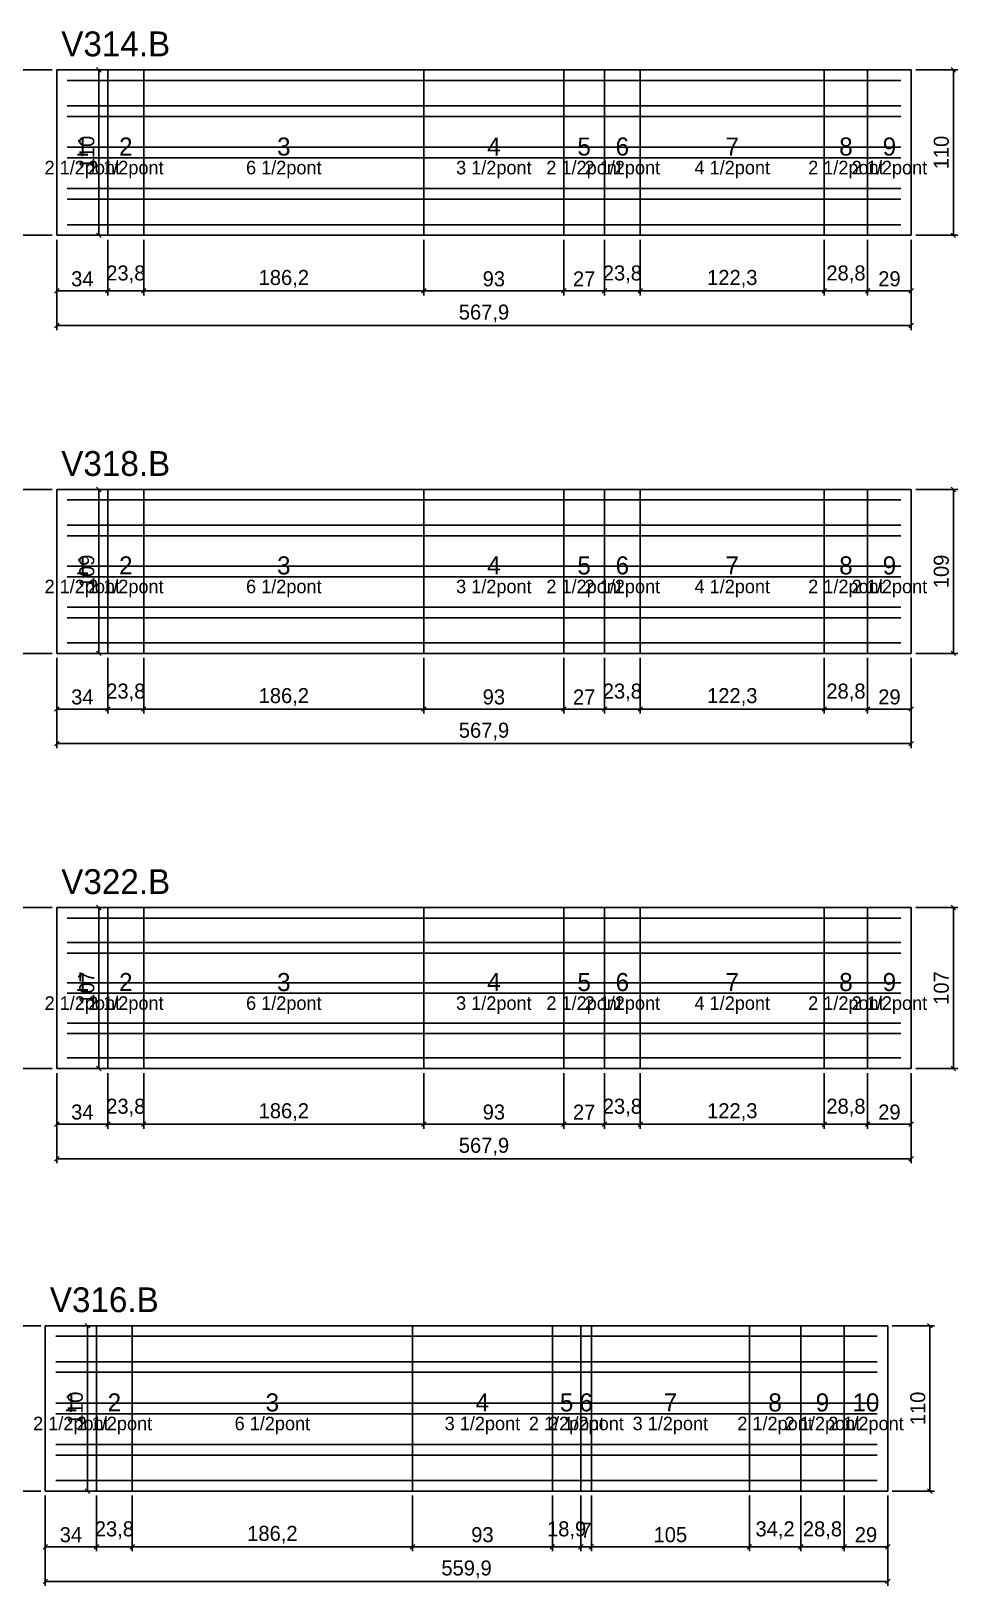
# Model space of a CAD drawing. Extents: x -13000 to 3070, y -38587 to 694.
# Drawn here: x 798 to 1414, y -12890 to -11856 of the extents above; entities that cross this region are included whole.
import ezdxf
from ezdxf.enums import TextEntityAlignment as Align

# ---------------------------------------------------------------- set-up
doc = ezdxf.new("R2010")
doc.units = 0
for name, color, linetype in [('5', 5, 'Continuous'), ('COTA', 241, 'Continuous'), ('NOMENCLATURA', 7, 'Continuous'), ('Painéis', 200, 'Continuous'), ('SARR_2.2x7', 40, 'Continuous')]:
    doc.layers.add(name, color=color, linetype=linetype)
doc.dimstyles.new('PAINEL', dxfattribs={"dimtxt": 10, "dimasz": 3, "dimexe": 3, "dimexo": 3, "dimgap": 3, "dimtad": 1, "dimblk": 'OBLIQUE', "dimblk1": 'OBLIQUE', "dimcen": 2.5, "dimclrd": 4, "dimclre": 4, "dimclrt": 240, "dimazin": 3, "dimtfac": 1, "dimtmove": 0, "dimatfit": 3})

# ---------------------------------------------------------------- blocks, each defined once
blk = doc.blocks.new('_OBLIQUE')
at = {"color": 0, "linetype": 'BYBLOCK'}
blk.add_line((-0.5, -0.5), (0.5, 0.5), dxfattribs=at)

msp = doc.modelspace()

# ---------------------------------------------------------------- linework, layer by layer
at = {"layer": 'Painéis'}
for p, q in [((814.9, -11881.5), (848.9, -11881.5)), ((814.9, -11991.5), (814.9, -11881.5)), ((848.9, -11991.5), (848.9, -11881.5)), ((848.9, -11991.5), (848.9, -11881.5)), ((848.9, -11881.5), (872.7, -11881.5)), ((848.9, -11991.5), (848.9, -11881.5)), ((872.7, -11991.5), (872.7, -11881.5)), ((872.7, -11991.5), (872.7, -11881.5)), ((872.7, -11881.5), (1058.9, -11881.5)), ((872.7, -11991.5), (872.7, -11881.5)), ((1058.9, -11991.5), (1058.9, -11881.5)), ((1058.9, -11991.5), (1058.9, -11881.5)), ((1058.9, -11881.5), (1151.9, -11881.5)), ((1058.9, -11991.5), (1058.9, -11881.5)), ((1151.9, -11991.5), (1151.9, -11881.5)), ((1151.9, -11991.5), (1151.9, -11881.5)), ((1151.9, -11881.5), (1178.9, -11881.5)), ((1151.9, -11991.5), (1151.9, -11881.5)), ((1178.9, -11991.5), (1178.9, -11881.5)), ((1178.9, -11991.5), (1178.9, -11881.5)), ((1178.9, -11881.5), (1202.7, -11881.5)), ((1178.9, -11991.5), (1178.9, -11881.5)), ((1202.7, -11991.5), (1202.7, -11881.5)), ((1202.7, -11991.5), (1202.7, -11881.5)), ((1202.7, -11881.5), (1325, -11881.5)), ((1202.7, -11991.5), (1202.7, -11881.5)), ((1325, -11991.5), (1325, -11881.5)), ((1325, -11991.5), (1325, -11881.5)), ((1325, -11881.5), (1353.8, -11881.5)), ((1325, -11991.5), (1325, -11881.5)), ((1353.8, -11991.5), (1353.8, -11881.5)), ((1353.8, -11991.5), (1353.8, -11881.5)), ((1353.8, -11881.5), (1382.8, -11881.5)), ((1353.8, -11991.5), (1353.8, -11881.5)), ((1382.8, -11991.5), (1382.8, -11881.5)), ((814.9, -11991.5), (848.9, -11991.5)), ((848.9, -11991.5), (872.7, -11991.5)), ((872.7, -11991.5), (1058.9, -11991.5)), ((1058.9, -11991.5), (1151.9, -11991.5)), ((1151.9, -11991.5), (1178.9, -11991.5)), ((1178.9, -11991.5), (1202.7, -11991.5)), ((1202.7, -11991.5), (1325, -11991.5)), ((1325, -11991.5), (1353.8, -11991.5)), ((1353.8, -11991.5), (1382.8, -11991.5)), ((814.9, -12160.5), (848.9, -12160.5)), ((814.9, -12269.5), (814.9, -12160.5)), ((848.9, -12269.5), (848.9, -12160.5)), ((848.9, -12269.5), (848.9, -12160.5)), ((848.9, -12160.5), (872.7, -12160.5)), ((848.9, -12269.5), (848.9, -12160.5)), ((872.7, -12269.5), (872.7, -12160.5)), ((872.7, -12269.5), (872.7, -12160.5)), ((872.7, -12160.5), (1058.9, -12160.5)), ((872.7, -12269.5), (872.7, -12160.5)), ((1058.9, -12269.5), (1058.9, -12160.5)), ((1058.9, -12269.5), (1058.9, -12160.5)), ((1058.9, -12160.5), (1151.9, -12160.5)), ((1058.9, -12269.5), (1058.9, -12160.5)), ((1151.9, -12269.5), (1151.9, -12160.5)), ((1151.9, -12269.5), (1151.9, -12160.5)), ((1151.9, -12160.5), (1178.9, -12160.5)), ((1151.9, -12269.5), (1151.9, -12160.5)), ((1178.9, -12269.5), (1178.9, -12160.5)), ((1178.9, -12269.5), (1178.9, -12160.5)), ((1178.9, -12160.5), (1202.7, -12160.5)), ((1178.9, -12269.5), (1178.9, -12160.5)), ((1202.7, -12269.5), (1202.7, -12160.5)), ((1202.7, -12269.5), (1202.7, -12160.5)), ((1202.7, -12160.5), (1325, -12160.5)), ((1202.7, -12269.5), (1202.7, -12160.5)), ((1325, -12269.5), (1325, -12160.5)), ((1325, -12269.5), (1325, -12160.5)), ((1325, -12160.5), (1353.8, -12160.5)), ((1325, -12269.5), (1325, -12160.5)), ((1353.8, -12269.5), (1353.8, -12160.5)), ((1353.8, -12269.5), (1353.8, -12160.5)), ((1353.8, -12160.5), (1382.8, -12160.5)), ((1353.8, -12269.5), (1353.8, -12160.5)), ((1382.8, -12269.5), (1382.8, -12160.5)), ((814.9, -12269.5), (848.9, -12269.5)), ((848.9, -12269.5), (872.7, -12269.5)), ((872.7, -12269.5), (1058.9, -12269.5)), ((1058.9, -12269.5), (1151.9, -12269.5)), ((1151.9, -12269.5), (1178.9, -12269.5)), ((1178.9, -12269.5), (1202.7, -12269.5)), ((1202.7, -12269.5), (1325, -12269.5)), ((1325, -12269.5), (1353.8, -12269.5)), ((1353.8, -12269.5), (1382.8, -12269.5)), ((814.9, -12438.5), (848.9, -12438.5)), ((814.9, -12545.5), (814.9, -12438.5)), ((848.9, -12545.5), (848.9, -12438.5)), ((848.9, -12545.5), (848.9, -12438.5)), ((848.9, -12438.5), (872.7, -12438.5)), ((848.9, -12545.5), (848.9, -12438.5)), ((872.7, -12545.5), (872.7, -12438.5)), ((872.7, -12545.5), (872.7, -12438.5)), ((872.7, -12438.5), (1058.9, -12438.5)), ((872.7, -12545.5), (872.7, -12438.5)), ((1058.9, -12545.5), (1058.9, -12438.5)), ((1058.9, -12545.5), (1058.9, -12438.5)), ((1058.9, -12438.5), (1151.9, -12438.5)), ((1058.9, -12545.5), (1058.9, -12438.5)), ((1151.9, -12545.5), (1151.9, -12438.5)), ((1151.9, -12545.5), (1151.9, -12438.5)), ((1151.9, -12438.5), (1178.9, -12438.5)), ((1151.9, -12545.5), (1151.9, -12438.5)), ((1178.9, -12545.5), (1178.9, -12438.5)), ((1178.9, -12545.5), (1178.9, -12438.5)), ((1178.9, -12438.5), (1202.7, -12438.5)), ((1178.9, -12545.5), (1178.9, -12438.5)), ((1202.7, -12545.5), (1202.7, -12438.5)), ((1202.7, -12545.5), (1202.7, -12438.5)), ((1202.7, -12438.5), (1325, -12438.5)), ((1202.7, -12545.5), (1202.7, -12438.5)), ((1325, -12545.5), (1325, -12438.5)), ((1325, -12545.5), (1325, -12438.5)), ((1325, -12438.5), (1353.8, -12438.5)), ((1325, -12545.5), (1325, -12438.5)), ((1353.8, -12545.5), (1353.8, -12438.5)), ((1353.8, -12545.5), (1353.8, -12438.5)), ((1353.8, -12438.5), (1382.8, -12438.5)), ((1353.8, -12545.5), (1353.8, -12438.5)), ((1382.8, -12545.5), (1382.8, -12438.5)), ((814.9, -12545.5), (848.9, -12545.5)), ((848.9, -12545.5), (872.7, -12545.5)), ((872.7, -12545.5), (1058.9, -12545.5)), ((1058.9, -12545.5), (1151.9, -12545.5)), ((1151.9, -12545.5), (1178.9, -12545.5)), ((1178.9, -12545.5), (1202.7, -12545.5)), ((1202.7, -12545.5), (1325, -12545.5)), ((1325, -12545.5), (1353.8, -12545.5)), ((1353.8, -12545.5), (1382.8, -12545.5)), ((807.3, -12716.5), (841.3, -12716.5)), ((807.3, -12826.5), (807.3, -12716.5)), ((841.3, -12826.5), (841.3, -12716.5)), ((841.3, -12826.5), (841.3, -12716.5)), ((841.3, -12716.5), (865.1, -12716.5)), ((841.3, -12826.5), (841.3, -12716.5)), ((865.1, -12826.5), (865.1, -12716.5)), ((865.1, -12826.5), (865.1, -12716.5)), ((865.1, -12716.5), (1051.3, -12716.5)), ((865.1, -12826.5), (865.1, -12716.5)), ((1051.3, -12826.5), (1051.3, -12716.5)), ((1051.3, -12826.5), (1051.3, -12716.5)), ((1051.3, -12716.5), (1144.3, -12716.5)), ((1051.3, -12826.5), (1051.3, -12716.5)), ((1144.3, -12826.5), (1144.3, -12716.5)), ((1144.3, -12826.5), (1144.3, -12716.5)), ((1144.3, -12716.5), (1163.2, -12716.5)), ((1144.3, -12826.5), (1144.3, -12716.5)), ((1163.2, -12826.5), (1163.2, -12716.5)), ((1163.2, -12826.5), (1163.2, -12716.5)), ((1163.2, -12716.5), (1170.2, -12716.5)), ((1163.2, -12826.5), (1163.2, -12716.5)), ((1170.2, -12826.5), (1170.2, -12716.5)), ((1170.2, -12826.5), (1170.2, -12716.5)), ((1170.2, -12716.5), (1275.2, -12716.5)), ((1170.2, -12826.5), (1170.2, -12716.5)), ((1275.2, -12826.5), (1275.2, -12716.5)), ((1275.2, -12826.5), (1275.2, -12716.5)), ((1275.2, -12716.5), (1309.4, -12716.5)), ((1275.2, -12826.5), (1275.2, -12716.5)), ((1309.4, -12826.5), (1309.4, -12716.5)), ((1309.4, -12826.5), (1309.4, -12716.5)), ((1309.4, -12716.5), (1338.2, -12716.5)), ((1309.4, -12826.5), (1309.4, -12716.5)), ((1338.2, -12826.5), (1338.2, -12716.5)), ((1338.2, -12826.5), (1338.2, -12716.5)), ((1338.2, -12716.5), (1367.2, -12716.5)), ((1338.2, -12826.5), (1338.2, -12716.5)), ((1367.2, -12826.5), (1367.2, -12716.5)), ((807.3, -12826.5), (841.3, -12826.5)), ((841.3, -12826.5), (865.1, -12826.5)), ((865.1, -12826.5), (1051.3, -12826.5)), ((1051.3, -12826.5), (1144.3, -12826.5)), ((1144.3, -12826.5), (1163.2, -12826.5)), ((1163.2, -12826.5), (1170.2, -12826.5)), ((1170.2, -12826.5), (1275.2, -12826.5)), ((1275.2, -12826.5), (1309.4, -12826.5)), ((1309.4, -12826.5), (1338.2, -12826.5)), ((1338.2, -12826.5), (1367.2, -12826.5))]:
    msp.add_line(p, q, dxfattribs=at)
at = {"layer": 'SARR_2.2x7'}
for points in [[(821.9, -11888.5), (848.9, -11888.5)], [(821.9, -11888.5), (848.9, -11888.5)], [(848.9, -11888.5), (872.7, -11888.5)], [(848.9, -11888.5), (872.7, -11888.5)], [(872.7, -11888.5), (1058.9, -11888.5)], [(872.7, -11888.5), (1058.9, -11888.5)], [(1058.9, -11888.5), (1151.9, -11888.5)], [(1058.9, -11888.5), (1151.9, -11888.5)], [(1151.9, -11888.5), (1178.9, -11888.5)], [(1151.9, -11888.5), (1178.9, -11888.5)], [(1178.9, -11888.5), (1202.7, -11888.5)], [(1178.9, -11888.5), (1202.7, -11888.5)], [(1202.7, -11888.5), (1325, -11888.5)], [(1202.7, -11888.5), (1325, -11888.5)], [(1325, -11888.5), (1353.8, -11888.5)], [(1325, -11888.5), (1353.8, -11888.5)], [(1353.8, -11888.5), (1375.8, -11888.5)], [(1353.8, -11888.5), (1375.8, -11888.5)], [(821.9, -11905.5), (848.9, -11905.5)], [(821.9, -11905.5), (848.9, -11905.5)], [(848.9, -11905.5), (872.7, -11905.5)], [(848.9, -11905.5), (872.7, -11905.5)], [(872.7, -11905.5), (1058.9, -11905.5)], [(872.7, -11905.5), (1058.9, -11905.5)], [(1058.9, -11905.5), (1151.9, -11905.5)], [(1058.9, -11905.5), (1151.9, -11905.5)], [(1151.9, -11905.5), (1178.9, -11905.5)], [(1151.9, -11905.5), (1178.9, -11905.5)], [(1178.9, -11905.5), (1202.7, -11905.5)], [(1178.9, -11905.5), (1202.7, -11905.5)], [(1202.7, -11905.5), (1325, -11905.5)], [(1202.7, -11905.5), (1325, -11905.5)], [(1325, -11905.5), (1353.8, -11905.5)], [(1325, -11905.5), (1353.8, -11905.5)], [(1353.8, -11905.5), (1375.8, -11905.5)], [(1353.8, -11905.5), (1375.8, -11905.5)], [(821.9, -11912.5), (848.9, -11912.5)], [(821.9, -11912.5), (848.9, -11912.5)], [(848.9, -11912.5), (872.7, -11912.5)], [(848.9, -11912.5), (872.7, -11912.5)], [(872.7, -11912.5), (1058.9, -11912.5)], [(872.7, -11912.5), (1058.9, -11912.5)], [(1058.9, -11912.5), (1151.9, -11912.5)], [(1058.9, -11912.5), (1151.9, -11912.5)], [(1151.9, -11912.5), (1178.9, -11912.5)], [(1151.9, -11912.5), (1178.9, -11912.5)], [(1178.9, -11912.5), (1202.7, -11912.5)], [(1178.9, -11912.5), (1202.7, -11912.5)], [(1202.7, -11912.5), (1325, -11912.5)], [(1202.7, -11912.5), (1325, -11912.5)], [(1325, -11912.5), (1353.8, -11912.5)], [(1325, -11912.5), (1353.8, -11912.5)], [(1353.8, -11912.5), (1375.8, -11912.5)], [(1353.8, -11912.5), (1375.8, -11912.5)], [(821.9, -11933), (848.9, -11933)], [(821.9, -11933), (848.9, -11933)], [(848.9, -11933), (872.7, -11933)], [(848.9, -11933), (872.7, -11933)], [(872.7, -11933), (1058.9, -11933)], [(872.7, -11933), (1058.9, -11933)], [(1058.9, -11933), (1151.9, -11933)], [(1058.9, -11933), (1151.9, -11933)], [(1151.9, -11933), (1178.9, -11933)], [(1151.9, -11933), (1178.9, -11933)], [(1178.9, -11933), (1202.7, -11933)], [(1178.9, -11933), (1202.7, -11933)], [(1202.7, -11933), (1325, -11933)], [(1202.7, -11933), (1325, -11933)], [(1325, -11933), (1353.8, -11933)], [(1325, -11933), (1353.8, -11933)], [(1353.8, -11933), (1375.8, -11933)], [(1353.8, -11933), (1375.8, -11933)], [(821.9, -11940), (848.9, -11940)], [(821.9, -11940), (848.9, -11940)], [(848.9, -11940), (872.7, -11940)], [(848.9, -11940), (872.7, -11940)], [(872.7, -11940), (1058.9, -11940)], [(872.7, -11940), (1058.9, -11940)], [(1058.9, -11940), (1151.9, -11940)], [(1058.9, -11940), (1151.9, -11940)], [(1151.9, -11940), (1178.9, -11940)], [(1151.9, -11940), (1178.9, -11940)], [(1178.9, -11940), (1202.7, -11940)], [(1178.9, -11940), (1202.7, -11940)], [(1202.7, -11940), (1325, -11940)], [(1202.7, -11940), (1325, -11940)], [(1325, -11940), (1353.8, -11940)], [(1325, -11940), (1353.8, -11940)], [(1353.8, -11940), (1375.8, -11940)], [(1353.8, -11940), (1375.8, -11940)], [(821.9, -11960.5), (848.9, -11960.5)], [(821.9, -11960.5), (848.9, -11960.5)], [(821.9, -11967.5), (848.9, -11967.5)], [(821.9, -11967.5), (848.9, -11967.5)], [(848.9, -11960.5), (872.7, -11960.5)], [(848.9, -11960.5), (872.7, -11960.5)], [(848.9, -11967.5), (872.7, -11967.5)], [(848.9, -11967.5), (872.7, -11967.5)], [(872.7, -11960.5), (1058.9, -11960.5)], [(872.7, -11960.5), (1058.9, -11960.5)], [(872.7, -11967.5), (1058.9, -11967.5)], [(872.7, -11967.5), (1058.9, -11967.5)], [(1058.9, -11960.5), (1151.9, -11960.5)], [(1058.9, -11960.5), (1151.9, -11960.5)], [(1058.9, -11967.5), (1151.9, -11967.5)], [(1058.9, -11967.5), (1151.9, -11967.5)], [(1151.9, -11960.5), (1178.9, -11960.5)], [(1151.9, -11960.5), (1178.9, -11960.5)], [(1151.9, -11967.5), (1178.9, -11967.5)], [(1151.9, -11967.5), (1178.9, -11967.5)], [(1178.9, -11960.5), (1202.7, -11960.5)], [(1178.9, -11960.5), (1202.7, -11960.5)], [(1178.9, -11967.5), (1202.7, -11967.5)], [(1178.9, -11967.5), (1202.7, -11967.5)], [(1202.7, -11960.5), (1325, -11960.5)], [(1202.7, -11960.5), (1325, -11960.5)], [(1202.7, -11967.5), (1325, -11967.5)], [(1202.7, -11967.5), (1325, -11967.5)], [(1325, -11960.5), (1353.8, -11960.5)], [(1325, -11960.5), (1353.8, -11960.5)], [(1325, -11967.5), (1353.8, -11967.5)], [(1325, -11967.5), (1353.8, -11967.5)], [(1353.8, -11960.5), (1375.8, -11960.5)], [(1353.8, -11960.5), (1375.8, -11960.5)], [(1353.8, -11967.5), (1375.8, -11967.5)], [(1353.8, -11967.5), (1375.8, -11967.5)], [(821.9, -11984.5), (848.9, -11984.5)], [(821.9, -11984.5), (848.9, -11984.5)], [(848.9, -11984.5), (872.7, -11984.5)], [(848.9, -11984.5), (872.7, -11984.5)], [(872.7, -11984.5), (1058.9, -11984.5)], [(872.7, -11984.5), (1058.9, -11984.5)], [(1058.9, -11984.5), (1151.9, -11984.5)], [(1058.9, -11984.5), (1151.9, -11984.5)], [(1151.9, -11984.5), (1178.9, -11984.5)], [(1151.9, -11984.5), (1178.9, -11984.5)], [(1178.9, -11984.5), (1202.7, -11984.5)], [(1178.9, -11984.5), (1202.7, -11984.5)], [(1202.7, -11984.5), (1325, -11984.5)], [(1202.7, -11984.5), (1325, -11984.5)], [(1325, -11984.5), (1353.8, -11984.5)], [(1325, -11984.5), (1353.8, -11984.5)], [(1353.8, -11984.5), (1375.8, -11984.5)], [(1353.8, -11984.5), (1375.8, -11984.5)], [(821.9, -12167.5), (848.9, -12167.5)], [(821.9, -12167.5), (848.9, -12167.5)], [(848.9, -12167.5), (872.7, -12167.5)], [(848.9, -12167.5), (872.7, -12167.5)], [(872.7, -12167.5), (1058.9, -12167.5)], [(872.7, -12167.5), (1058.9, -12167.5)], [(1058.9, -12167.5), (1151.9, -12167.5)], [(1058.9, -12167.5), (1151.9, -12167.5)], [(1151.9, -12167.5), (1178.9, -12167.5)], [(1151.9, -12167.5), (1178.9, -12167.5)], [(1178.9, -12167.5), (1202.7, -12167.5)], [(1178.9, -12167.5), (1202.7, -12167.5)], [(1202.7, -12167.5), (1325, -12167.5)], [(1202.7, -12167.5), (1325, -12167.5)], [(1325, -12167.5), (1353.8, -12167.5)], [(1325, -12167.5), (1353.8, -12167.5)], [(1353.8, -12167.5), (1375.8, -12167.5)], [(1353.8, -12167.5), (1375.8, -12167.5)], [(821.9, -12184.25), (848.9, -12184.25)], [(821.9, -12184.25), (848.9, -12184.25)], [(848.9, -12184.25), (872.7, -12184.25)], [(848.9, -12184.25), (872.7, -12184.25)], [(872.7, -12184.25), (1058.9, -12184.25)], [(872.7, -12184.25), (1058.9, -12184.25)], [(1058.9, -12184.25), (1151.9, -12184.25)], [(1058.9, -12184.25), (1151.9, -12184.25)], [(1151.9, -12184.25), (1178.9, -12184.25)], [(1151.9, -12184.25), (1178.9, -12184.25)], [(1178.9, -12184.25), (1202.7, -12184.25)], [(1178.9, -12184.25), (1202.7, -12184.25)], [(1202.7, -12184.25), (1325, -12184.25)], [(1202.7, -12184.25), (1325, -12184.25)], [(1325, -12184.25), (1353.8, -12184.25)], [(1325, -12184.25), (1353.8, -12184.25)], [(1353.8, -12184.25), (1375.8, -12184.25)], [(1353.8, -12184.25), (1375.8, -12184.25)], [(821.9, -12191.25), (848.9, -12191.25)], [(821.9, -12191.25), (848.9, -12191.25)], [(848.9, -12191.25), (872.7, -12191.25)], [(848.9, -12191.25), (872.7, -12191.25)], [(872.7, -12191.25), (1058.9, -12191.25)], [(872.7, -12191.25), (1058.9, -12191.25)], [(1058.9, -12191.25), (1151.9, -12191.25)], [(1058.9, -12191.25), (1151.9, -12191.25)], [(1151.9, -12191.25), (1178.9, -12191.25)], [(1151.9, -12191.25), (1178.9, -12191.25)], [(1178.9, -12191.25), (1202.7, -12191.25)], [(1178.9, -12191.25), (1202.7, -12191.25)], [(1202.7, -12191.25), (1325, -12191.25)], [(1202.7, -12191.25), (1325, -12191.25)], [(1325, -12191.25), (1353.8, -12191.25)], [(1325, -12191.25), (1353.8, -12191.25)], [(1353.8, -12191.25), (1375.8, -12191.25)], [(1353.8, -12191.25), (1375.8, -12191.25)], [(821.9, -12211.5), (848.9, -12211.5)], [(821.9, -12211.5), (848.9, -12211.5)], [(821.9, -12218.5), (848.9, -12218.5)], [(821.9, -12218.5), (848.9, -12218.5)], [(848.9, -12211.5), (872.7, -12211.5)], [(848.9, -12211.5), (872.7, -12211.5)], [(848.9, -12218.5), (872.7, -12218.5)], [(848.9, -12218.5), (872.7, -12218.5)], [(872.7, -12211.5), (1058.9, -12211.5)], [(872.7, -12211.5), (1058.9, -12211.5)], [(872.7, -12218.5), (1058.9, -12218.5)], [(872.7, -12218.5), (1058.9, -12218.5)], [(1058.9, -12211.5), (1151.9, -12211.5)], [(1058.9, -12211.5), (1151.9, -12211.5)], [(1058.9, -12218.5), (1151.9, -12218.5)], [(1058.9, -12218.5), (1151.9, -12218.5)], [(1151.9, -12211.5), (1178.9, -12211.5)], [(1151.9, -12211.5), (1178.9, -12211.5)], [(1151.9, -12218.5), (1178.9, -12218.5)], [(1151.9, -12218.5), (1178.9, -12218.5)], [(1178.9, -12211.5), (1202.7, -12211.5)], [(1178.9, -12211.5), (1202.7, -12211.5)], [(1178.9, -12218.5), (1202.7, -12218.5)], [(1178.9, -12218.5), (1202.7, -12218.5)], [(1202.7, -12211.5), (1325, -12211.5)], [(1202.7, -12211.5), (1325, -12211.5)], [(1202.7, -12218.5), (1325, -12218.5)], [(1202.7, -12218.5), (1325, -12218.5)], [(1325, -12211.5), (1353.8, -12211.5)], [(1325, -12211.5), (1353.8, -12211.5)], [(1325, -12218.5), (1353.8, -12218.5)], [(1325, -12218.5), (1353.8, -12218.5)], [(1353.8, -12211.5), (1375.8, -12211.5)], [(1353.8, -12211.5), (1375.8, -12211.5)], [(1353.8, -12218.5), (1375.8, -12218.5)], [(1353.8, -12218.5), (1375.8, -12218.5)], [(821.9, -12238.75), (848.9, -12238.75)], [(821.9, -12238.75), (848.9, -12238.75)], [(848.9, -12238.75), (872.7, -12238.75)], [(848.9, -12238.75), (872.7, -12238.75)], [(872.7, -12238.75), (1058.9, -12238.75)], [(872.7, -12238.75), (1058.9, -12238.75)], [(1058.9, -12238.75), (1151.9, -12238.75)], [(1058.9, -12238.75), (1151.9, -12238.75)], [(1151.9, -12238.75), (1178.9, -12238.75)], [(1151.9, -12238.75), (1178.9, -12238.75)], [(1178.9, -12238.75), (1202.7, -12238.75)], [(1178.9, -12238.75), (1202.7, -12238.75)], [(1202.7, -12238.75), (1325, -12238.75)], [(1202.7, -12238.75), (1325, -12238.75)], [(1325, -12238.75), (1353.8, -12238.75)], [(1325, -12238.75), (1353.8, -12238.75)], [(1353.8, -12238.75), (1375.8, -12238.75)], [(1353.8, -12238.75), (1375.8, -12238.75)], [(821.9, -12245.75), (848.9, -12245.75)], [(821.9, -12245.75), (848.9, -12245.75)], [(848.9, -12245.75), (872.7, -12245.75)], [(848.9, -12245.75), (872.7, -12245.75)], [(872.7, -12245.75), (1058.9, -12245.75)], [(872.7, -12245.75), (1058.9, -12245.75)], [(1058.9, -12245.75), (1151.9, -12245.75)], [(1058.9, -12245.75), (1151.9, -12245.75)], [(1151.9, -12245.75), (1178.9, -12245.75)], [(1151.9, -12245.75), (1178.9, -12245.75)], [(1178.9, -12245.75), (1202.7, -12245.75)], [(1178.9, -12245.75), (1202.7, -12245.75)], [(1202.7, -12245.75), (1325, -12245.75)], [(1202.7, -12245.75), (1325, -12245.75)], [(1325, -12245.75), (1353.8, -12245.75)], [(1325, -12245.75), (1353.8, -12245.75)], [(1353.8, -12245.75), (1375.8, -12245.75)], [(1353.8, -12245.75), (1375.8, -12245.75)], [(821.9, -12262.5), (848.9, -12262.5)], [(821.9, -12262.5), (848.9, -12262.5)], [(848.9, -12262.5), (872.7, -12262.5)], [(848.9, -12262.5), (872.7, -12262.5)], [(872.7, -12262.5), (1058.9, -12262.5)], [(872.7, -12262.5), (1058.9, -12262.5)], [(1058.9, -12262.5), (1151.9, -12262.5)], [(1058.9, -12262.5), (1151.9, -12262.5)], [(1151.9, -12262.5), (1178.9, -12262.5)], [(1151.9, -12262.5), (1178.9, -12262.5)], [(1178.9, -12262.5), (1202.7, -12262.5)], [(1178.9, -12262.5), (1202.7, -12262.5)], [(1202.7, -12262.5), (1325, -12262.5)], [(1202.7, -12262.5), (1325, -12262.5)], [(1325, -12262.5), (1353.8, -12262.5)], [(1325, -12262.5), (1353.8, -12262.5)], [(1353.8, -12262.5), (1375.8, -12262.5)], [(1353.8, -12262.5), (1375.8, -12262.5)], [(821.9, -12445.5), (848.9, -12445.5)], [(821.9, -12445.5), (848.9, -12445.5)], [(848.9, -12445.5), (872.7, -12445.5)], [(848.9, -12445.5), (872.7, -12445.5)], [(872.7, -12445.5), (1058.9, -12445.5)], [(872.7, -12445.5), (1058.9, -12445.5)], [(1058.9, -12445.5), (1151.9, -12445.5)], [(1058.9, -12445.5), (1151.9, -12445.5)], [(1151.9, -12445.5), (1178.9, -12445.5)], [(1151.9, -12445.5), (1178.9, -12445.5)], [(1178.9, -12445.5), (1202.7, -12445.5)], [(1178.9, -12445.5), (1202.7, -12445.5)], [(1202.7, -12445.5), (1325, -12445.5)], [(1202.7, -12445.5), (1325, -12445.5)], [(1325, -12445.5), (1353.8, -12445.5)], [(1325, -12445.5), (1353.8, -12445.5)], [(1353.8, -12445.5), (1375.8, -12445.5)], [(1353.8, -12445.5), (1375.8, -12445.5)], [(821.9, -12461.75), (848.9, -12461.75)], [(821.9, -12461.75), (848.9, -12461.75)], [(848.9, -12461.75), (872.7, -12461.75)], [(848.9, -12461.75), (872.7, -12461.75)], [(872.7, -12461.75), (1058.9, -12461.75)], [(872.7, -12461.75), (1058.9, -12461.75)], [(1058.9, -12461.75), (1151.9, -12461.75)], [(1058.9, -12461.75), (1151.9, -12461.75)], [(1151.9, -12461.75), (1178.9, -12461.75)], [(1151.9, -12461.75), (1178.9, -12461.75)], [(1178.9, -12461.75), (1202.7, -12461.75)], [(1178.9, -12461.75), (1202.7, -12461.75)], [(1202.7, -12461.75), (1325, -12461.75)], [(1202.7, -12461.75), (1325, -12461.75)], [(1325, -12461.75), (1353.8, -12461.75)], [(1325, -12461.75), (1353.8, -12461.75)], [(1353.8, -12461.75), (1375.8, -12461.75)], [(1353.8, -12461.75), (1375.8, -12461.75)], [(821.9, -12468.75), (848.9, -12468.75)], [(821.9, -12468.75), (848.9, -12468.75)], [(848.9, -12468.75), (872.7, -12468.75)], [(848.9, -12468.75), (872.7, -12468.75)], [(872.7, -12468.75), (1058.9, -12468.75)], [(872.7, -12468.75), (1058.9, -12468.75)], [(1058.9, -12468.75), (1151.9, -12468.75)], [(1058.9, -12468.75), (1151.9, -12468.75)], [(1151.9, -12468.75), (1178.9, -12468.75)], [(1151.9, -12468.75), (1178.9, -12468.75)], [(1178.9, -12468.75), (1202.7, -12468.75)], [(1178.9, -12468.75), (1202.7, -12468.75)], [(1202.7, -12468.75), (1325, -12468.75)], [(1202.7, -12468.75), (1325, -12468.75)], [(1325, -12468.75), (1353.8, -12468.75)], [(1325, -12468.75), (1353.8, -12468.75)], [(1353.8, -12468.75), (1375.8, -12468.75)], [(1353.8, -12468.75), (1375.8, -12468.75)], [(821.9, -12488.5), (848.9, -12488.5)], [(821.9, -12488.5), (848.9, -12488.5)], [(821.9, -12495.5), (848.9, -12495.5)], [(821.9, -12495.5), (848.9, -12495.5)], [(848.9, -12488.5), (872.7, -12488.5)], [(848.9, -12488.5), (872.7, -12488.5)], [(848.9, -12495.5), (872.7, -12495.5)], [(848.9, -12495.5), (872.7, -12495.5)], [(872.7, -12488.5), (1058.9, -12488.5)], [(872.7, -12488.5), (1058.9, -12488.5)], [(872.7, -12495.5), (1058.9, -12495.5)], [(872.7, -12495.5), (1058.9, -12495.5)], [(1058.9, -12488.5), (1151.9, -12488.5)], [(1058.9, -12488.5), (1151.9, -12488.5)], [(1058.9, -12495.5), (1151.9, -12495.5)], [(1058.9, -12495.5), (1151.9, -12495.5)], [(1151.9, -12488.5), (1178.9, -12488.5)], [(1151.9, -12488.5), (1178.9, -12488.5)], [(1151.9, -12495.5), (1178.9, -12495.5)], [(1151.9, -12495.5), (1178.9, -12495.5)], [(1178.9, -12488.5), (1202.7, -12488.5)], [(1178.9, -12488.5), (1202.7, -12488.5)], [(1178.9, -12495.5), (1202.7, -12495.5)], [(1178.9, -12495.5), (1202.7, -12495.5)], [(1202.7, -12488.5), (1325, -12488.5)], [(1202.7, -12488.5), (1325, -12488.5)], [(1202.7, -12495.5), (1325, -12495.5)], [(1202.7, -12495.5), (1325, -12495.5)], [(1325, -12488.5), (1353.8, -12488.5)], [(1325, -12488.5), (1353.8, -12488.5)], [(1325, -12495.5), (1353.8, -12495.5)], [(1325, -12495.5), (1353.8, -12495.5)], [(1353.8, -12488.5), (1375.8, -12488.5)], [(1353.8, -12488.5), (1375.8, -12488.5)], [(1353.8, -12495.5), (1375.8, -12495.5)], [(1353.8, -12495.5), (1375.8, -12495.5)], [(821.9, -12515.25), (848.9, -12515.25)], [(821.9, -12515.25), (848.9, -12515.25)], [(848.9, -12515.25), (872.7, -12515.25)], [(848.9, -12515.25), (872.7, -12515.25)], [(872.7, -12515.25), (1058.9, -12515.25)], [(872.7, -12515.25), (1058.9, -12515.25)], [(1058.9, -12515.25), (1151.9, -12515.25)], [(1058.9, -12515.25), (1151.9, -12515.25)], [(1151.9, -12515.25), (1178.9, -12515.25)], [(1151.9, -12515.25), (1178.9, -12515.25)], [(1178.9, -12515.25), (1202.7, -12515.25)], [(1178.9, -12515.25), (1202.7, -12515.25)], [(1202.7, -12515.25), (1325, -12515.25)], [(1202.7, -12515.25), (1325, -12515.25)], [(1325, -12515.25), (1353.8, -12515.25)], [(1325, -12515.25), (1353.8, -12515.25)], [(1353.8, -12515.25), (1375.8, -12515.25)], [(1353.8, -12515.25), (1375.8, -12515.25)], [(821.9, -12522.25), (848.9, -12522.25)], [(821.9, -12522.25), (848.9, -12522.25)], [(848.9, -12522.25), (872.7, -12522.25)], [(848.9, -12522.25), (872.7, -12522.25)], [(872.7, -12522.25), (1058.9, -12522.25)], [(872.7, -12522.25), (1058.9, -12522.25)], [(1058.9, -12522.25), (1151.9, -12522.25)], [(1058.9, -12522.25), (1151.9, -12522.25)], [(1151.9, -12522.25), (1178.9, -12522.25)], [(1151.9, -12522.25), (1178.9, -12522.25)], [(1178.9, -12522.25), (1202.7, -12522.25)], [(1178.9, -12522.25), (1202.7, -12522.25)], [(1202.7, -12522.25), (1325, -12522.25)], [(1202.7, -12522.25), (1325, -12522.25)], [(1325, -12522.25), (1353.8, -12522.25)], [(1325, -12522.25), (1353.8, -12522.25)], [(1353.8, -12522.25), (1375.8, -12522.25)], [(1353.8, -12522.25), (1375.8, -12522.25)], [(821.9, -12538.5), (848.9, -12538.5)], [(821.9, -12538.5), (848.9, -12538.5)], [(848.9, -12538.5), (872.7, -12538.5)], [(848.9, -12538.5), (872.7, -12538.5)], [(872.7, -12538.5), (1058.9, -12538.5)], [(872.7, -12538.5), (1058.9, -12538.5)], [(1058.9, -12538.5), (1151.9, -12538.5)], [(1058.9, -12538.5), (1151.9, -12538.5)], [(1151.9, -12538.5), (1178.9, -12538.5)], [(1151.9, -12538.5), (1178.9, -12538.5)], [(1178.9, -12538.5), (1202.7, -12538.5)], [(1178.9, -12538.5), (1202.7, -12538.5)], [(1202.7, -12538.5), (1325, -12538.5)], [(1202.7, -12538.5), (1325, -12538.5)], [(1325, -12538.5), (1353.8, -12538.5)], [(1325, -12538.5), (1353.8, -12538.5)], [(1353.8, -12538.5), (1375.8, -12538.5)], [(1353.8, -12538.5), (1375.8, -12538.5)], [(814.3, -12723.5), (841.3, -12723.5)], [(814.3, -12723.5), (841.3, -12723.5)], [(841.3, -12723.5), (865.1, -12723.5)], [(841.3, -12723.5), (865.1, -12723.5)], [(865.1, -12723.5), (1051.3, -12723.5)], [(865.1, -12723.5), (1051.3, -12723.5)], [(1051.3, -12723.5), (1144.3, -12723.5)], [(1051.3, -12723.5), (1144.3, -12723.5)], [(1144.3, -12723.5), (1163.2, -12723.5)], [(1144.3, -12723.5), (1163.2, -12723.5)], [(1163.2, -12723.5), (1170.2, -12723.5)], [(1163.2, -12723.5), (1170.2, -12723.5)], [(1170.2, -12723.5), (1275.2, -12723.5)], [(1170.2, -12723.5), (1275.2, -12723.5)], [(1275.2, -12723.5), (1309.4, -12723.5)], [(1275.2, -12723.5), (1309.4, -12723.5)], [(1309.4, -12723.5), (1338.2, -12723.5)], [(1309.4, -12723.5), (1338.2, -12723.5)], [(1338.2, -12723.5), (1360.2, -12723.5)], [(1338.2, -12723.5), (1360.2, -12723.5)], [(814.3, -12740.5), (841.3, -12740.5)], [(814.3, -12740.5), (841.3, -12740.5)], [(841.3, -12740.5), (865.1, -12740.5)], [(841.3, -12740.5), (865.1, -12740.5)], [(865.1, -12740.5), (1051.3, -12740.5)], [(865.1, -12740.5), (1051.3, -12740.5)], [(1051.3, -12740.5), (1144.3, -12740.5)], [(1051.3, -12740.5), (1144.3, -12740.5)], [(1144.3, -12740.5), (1163.2, -12740.5)], [(1144.3, -12740.5), (1163.2, -12740.5)], [(1163.2, -12740.5), (1170.2, -12740.5)], [(1163.2, -12740.5), (1170.2, -12740.5)], [(1170.2, -12740.5), (1275.2, -12740.5)], [(1170.2, -12740.5), (1275.2, -12740.5)], [(1275.2, -12740.5), (1309.4, -12740.5)], [(1275.2, -12740.5), (1309.4, -12740.5)], [(1309.4, -12740.5), (1338.2, -12740.5)], [(1309.4, -12740.5), (1338.2, -12740.5)], [(1338.2, -12740.5), (1360.2, -12740.5)], [(1338.2, -12740.5), (1360.2, -12740.5)], [(814.3, -12747.5), (841.3, -12747.5)], [(814.3, -12747.5), (841.3, -12747.5)], [(841.3, -12747.5), (865.1, -12747.5)], [(841.3, -12747.5), (865.1, -12747.5)], [(865.1, -12747.5), (1051.3, -12747.5)], [(865.1, -12747.5), (1051.3, -12747.5)], [(1051.3, -12747.5), (1144.3, -12747.5)], [(1051.3, -12747.5), (1144.3, -12747.5)], [(1144.3, -12747.5), (1163.2, -12747.5)], [(1144.3, -12747.5), (1163.2, -12747.5)], [(1163.2, -12747.5), (1170.2, -12747.5)], [(1163.2, -12747.5), (1170.2, -12747.5)], [(1170.2, -12747.5), (1275.2, -12747.5)], [(1170.2, -12747.5), (1275.2, -12747.5)], [(1275.2, -12747.5), (1309.4, -12747.5)], [(1275.2, -12747.5), (1309.4, -12747.5)], [(1309.4, -12747.5), (1338.2, -12747.5)], [(1309.4, -12747.5), (1338.2, -12747.5)], [(1338.2, -12747.5), (1360.2, -12747.5)], [(1338.2, -12747.5), (1360.2, -12747.5)], [(814.3, -12768), (841.3, -12768)], [(814.3, -12768), (841.3, -12768)], [(814.3, -12775), (841.3, -12775)], [(814.3, -12775), (841.3, -12775)], [(841.3, -12768), (865.1, -12768)], [(841.3, -12768), (865.1, -12768)], [(841.3, -12775), (865.1, -12775)], [(841.3, -12775), (865.1, -12775)], [(865.1, -12768), (1051.3, -12768)], [(865.1, -12768), (1051.3, -12768)], [(865.1, -12775), (1051.3, -12775)], [(865.1, -12775), (1051.3, -12775)], [(1051.3, -12768), (1144.3, -12768)], [(1051.3, -12768), (1144.3, -12768)], [(1051.3, -12775), (1144.3, -12775)], [(1051.3, -12775), (1144.3, -12775)], [(1144.3, -12768), (1163.2, -12768)], [(1144.3, -12768), (1163.2, -12768)], [(1144.3, -12775), (1163.2, -12775)], [(1144.3, -12775), (1163.2, -12775)], [(1163.2, -12768), (1170.2, -12768)], [(1163.2, -12768), (1170.2, -12768)], [(1163.2, -12775), (1170.2, -12775)], [(1163.2, -12775), (1170.2, -12775)], [(1170.2, -12768), (1275.2, -12768)], [(1170.2, -12768), (1275.2, -12768)], [(1170.2, -12775), (1275.2, -12775)], [(1170.2, -12775), (1275.2, -12775)], [(1275.2, -12768), (1309.4, -12768)], [(1275.2, -12768), (1309.4, -12768)], [(1275.2, -12775), (1309.4, -12775)], [(1275.2, -12775), (1309.4, -12775)], [(1309.4, -12768), (1338.2, -12768)], [(1309.4, -12768), (1338.2, -12768)], [(1309.4, -12775), (1338.2, -12775)], [(1309.4, -12775), (1338.2, -12775)], [(1338.2, -12768), (1360.2, -12768)], [(1338.2, -12768), (1360.2, -12768)], [(1338.2, -12775), (1360.2, -12775)], [(1338.2, -12775), (1360.2, -12775)], [(814.3, -12795.5), (841.3, -12795.5)], [(814.3, -12795.5), (841.3, -12795.5)], [(841.3, -12795.5), (865.1, -12795.5)], [(841.3, -12795.5), (865.1, -12795.5)], [(865.1, -12795.5), (1051.3, -12795.5)], [(865.1, -12795.5), (1051.3, -12795.5)], [(1051.3, -12795.5), (1144.3, -12795.5)], [(1051.3, -12795.5), (1144.3, -12795.5)], [(1144.3, -12795.5), (1163.2, -12795.5)], [(1144.3, -12795.5), (1163.2, -12795.5)], [(1163.2, -12795.5), (1170.2, -12795.5)], [(1163.2, -12795.5), (1170.2, -12795.5)], [(1170.2, -12795.5), (1275.2, -12795.5)], [(1170.2, -12795.5), (1275.2, -12795.5)], [(1275.2, -12795.5), (1309.4, -12795.5)], [(1275.2, -12795.5), (1309.4, -12795.5)], [(1309.4, -12795.5), (1338.2, -12795.5)], [(1309.4, -12795.5), (1338.2, -12795.5)], [(1338.2, -12795.5), (1360.2, -12795.5)], [(1338.2, -12795.5), (1360.2, -12795.5)], [(814.3, -12802.5), (841.3, -12802.5)], [(814.3, -12802.5), (841.3, -12802.5)], [(841.3, -12802.5), (865.1, -12802.5)], [(841.3, -12802.5), (865.1, -12802.5)], [(865.1, -12802.5), (1051.3, -12802.5)], [(865.1, -12802.5), (1051.3, -12802.5)], [(1051.3, -12802.5), (1144.3, -12802.5)], [(1051.3, -12802.5), (1144.3, -12802.5)], [(1144.3, -12802.5), (1163.2, -12802.5)], [(1144.3, -12802.5), (1163.2, -12802.5)], [(1163.2, -12802.5), (1170.2, -12802.5)], [(1163.2, -12802.5), (1170.2, -12802.5)], [(1170.2, -12802.5), (1275.2, -12802.5)], [(1170.2, -12802.5), (1275.2, -12802.5)], [(1275.2, -12802.5), (1309.4, -12802.5)], [(1275.2, -12802.5), (1309.4, -12802.5)], [(1309.4, -12802.5), (1338.2, -12802.5)], [(1309.4, -12802.5), (1338.2, -12802.5)], [(1338.2, -12802.5), (1360.2, -12802.5)], [(1338.2, -12802.5), (1360.2, -12802.5)], [(814.3, -12819.5), (841.3, -12819.5)], [(814.3, -12819.5), (841.3, -12819.5)], [(841.3, -12819.5), (865.1, -12819.5)], [(841.3, -12819.5), (865.1, -12819.5)], [(865.1, -12819.5), (1051.3, -12819.5)], [(865.1, -12819.5), (1051.3, -12819.5)], [(1051.3, -12819.5), (1144.3, -12819.5)], [(1051.3, -12819.5), (1144.3, -12819.5)], [(1144.3, -12819.5), (1163.2, -12819.5)], [(1144.3, -12819.5), (1163.2, -12819.5)], [(1163.2, -12819.5), (1170.2, -12819.5)], [(1163.2, -12819.5), (1170.2, -12819.5)], [(1170.2, -12819.5), (1275.2, -12819.5)], [(1170.2, -12819.5), (1275.2, -12819.5)], [(1275.2, -12819.5), (1309.4, -12819.5)], [(1275.2, -12819.5), (1309.4, -12819.5)], [(1309.4, -12819.5), (1338.2, -12819.5)], [(1309.4, -12819.5), (1338.2, -12819.5)], [(1338.2, -12819.5), (1360.2, -12819.5)], [(1338.2, -12819.5), (1360.2, -12819.5)]]:
    msp.add_lwpolyline(points, dxfattribs=at)

# ---------------------------------------------------------------- texts
at = {"layer": '5'}
for s, height, p in [('1', 12, (831.9, -11932.5)), ('2', 12, (860.8, -11932.5)), ('3', 12, (965.8, -11932.5)), ('4', 12, (1105.4, -11932.5)), ('5', 12, (1165.4, -11932.5)), ('6', 12, (1190.8, -11932.5)), ('7', 12, (1263.85, -11932.5)), ('8', 12, (1339.4, -11932.5)), ('9', 12, (1368.3, -11932.5)), ('2 1/2pont', 9, (831.9, -11946.5)), ('2 1/2pont', 9, (860.8, -11946.5)), ('6 1/2pont', 9, (965.8, -11946.5)), ('3 1/2pont', 9, (1105.4, -11946.5)), ('2 1/2pont', 9, (1165.4, -11946.5)), ('2 1/2pont', 9, (1190.8, -11946.5)), ('4 1/2pont', 9, (1263.85, -11946.5)), ('2 1/2pont', 9, (1339.4, -11946.5)), ('2 1/2pont', 9, (1368.3, -11946.5)), ('1', 12, (831.9, -12211)), ('2', 12, (860.8, -12211)), ('3', 12, (965.8, -12211)), ('4', 12, (1105.4, -12211)), ('5', 12, (1165.4, -12211)), ('6', 12, (1190.8, -12211)), ('7', 12, (1263.85, -12211)), ('8', 12, (1339.4, -12211)), ('9', 12, (1368.3, -12211)), ('2 1/2pont', 9, (831.9, -12225)), ('2 1/2pont', 9, (860.8, -12225)), ('6 1/2pont', 9, (965.8, -12225)), ('3 1/2pont', 9, (1105.4, -12225)), ('2 1/2pont', 9, (1165.4, -12225)), ('2 1/2pont', 9, (1190.8, -12225)), ('4 1/2pont', 9, (1263.85, -12225)), ('2 1/2pont', 9, (1339.4, -12225)), ('2 1/2pont', 9, (1368.3, -12225)), ('1', 12, (831.9, -12488)), ('2', 12, (860.8, -12488)), ('3', 12, (965.8, -12488)), ('4', 12, (1105.4, -12488)), ('5', 12, (1165.4, -12488)), ('6', 12, (1190.8, -12488)), ('7', 12, (1263.85, -12488)), ('8', 12, (1339.4, -12488)), ('9', 12, (1368.3, -12488)), ('2 1/2pont', 9, (831.9, -12502)), ('2 1/2pont', 9, (860.8, -12502)), ('6 1/2pont', 9, (965.8, -12502)), ('3 1/2pont', 9, (1105.4, -12502)), ('2 1/2pont', 9, (1165.4, -12502)), ('2 1/2pont', 9, (1190.8, -12502)), ('4 1/2pont', 9, (1263.85, -12502)), ('2 1/2pont', 9, (1339.4, -12502)), ('2 1/2pont', 9, (1368.3, -12502)), ('1', 12, (824.3, -12767.5)), ('2', 12, (853.2, -12767.5)), ('3', 12, (958.2, -12767.5)), ('4', 12, (1097.8, -12767.5)), ('5', 12, (1153.75, -12767.5)), ('6', 12, (1166.7, -12767.5)), ('7', 12, (1222.7, -12767.5)), ('8', 12, (1292.3, -12767.5)), ('9', 12, (1323.8, -12767.5)), ('10', 12, (1352.7, -12767.5)), ('2 1/2pont', 9, (824.3, -12781.5)), ('2 1/2pont', 9, (853.2, -12781.5)), ('6 1/2pont', 9, (958.2, -12781.5)), ('3 1/2pont', 9, (1097.8, -12781.5)), ('2 1/2pont', 9, (1153.75, -12781.5)), ('2 1/2pont', 9, (1166.7, -12781.5)), ('3 1/2pont', 9, (1222.7, -12781.5)), ('2 1/2pont', 9, (1292.3, -12781.5)), ('2 1/2pont', 9, (1323.8, -12781.5)), ('2 1/2pont', 9, (1352.7, -12781.5))]:
    msp.add_text(s, height=height, dxfattribs=at).set_placement(p, align=Align.MIDDLE_CENTER)
at = {"layer": 'NOMENCLATURA'}
for s, p in [('V314.B', (817.9, -11872.5)), ('V318.B', (817.9, -12151.5)), ('V322.B', (817.9, -12429.5)), ('V316.B', (810.3, -12707.5))]:
    msp.add_text(s, height=16.5, dxfattribs=at).set_placement(p)

# ---------------------------------------------------------------- dimensions: what is measured, and where the dimension line sits
at = {"layer": 'COTA'}
for base, p1, p2 in [((786.9, -11991.5), (814.9, -11991.5), (814.9, -11881.5)), ((842.9, -11991.5), (814.9, -11991.5), (814.9, -11881.5)), ((1410.8, -11991.5), (1382.8, -11991.5), (1382.8, -11881.5)), ((1410.8, -11991.5), (1382.8, -11991.5), (1382.8, -11881.5)), ((786.9, -12269.5), (814.9, -12269.5), (814.9, -12160.5)), ((842.9, -12269.5), (814.9, -12269.5), (814.9, -12160.5)), ((1410.8, -12269.5), (1382.8, -12269.5), (1382.8, -12160.5)), ((1410.8, -12269.5), (1382.8, -12269.5), (1382.8, -12160.5)), ((786.9, -12545.5), (814.9, -12545.5), (814.9, -12438.5)), ((842.9, -12545.5), (814.9, -12545.5), (814.9, -12438.5)), ((1410.8, -12545.5), (1382.8, -12545.5), (1382.8, -12438.5)), ((1410.8, -12545.5), (1382.8, -12545.5), (1382.8, -12438.5)), ((779.3, -12826.5), (807.3, -12826.5), (807.3, -12716.5)), ((835.3, -12826.5), (807.3, -12826.5), (807.3, -12716.5)), ((1395.2, -12826.5), (1367.2, -12826.5), (1367.2, -12716.5)), ((1395.2, -12826.5), (1367.2, -12826.5), (1367.2, -12716.5))]:
    msp.add_linear_dim(base=base, p1=p1, p2=p2, angle=90, dimstyle='PAINEL', dxfattribs=at).render()
for base, p1, p2 in [((814.9, -12028.5), (814.9, -11991.5), (848.9, -11991.5)), ((814.9, -12051.5), (814.9, -11991.5), (1382.8, -11991.5)), ((848.9, -12028.5), (848.9, -11991.5), (872.7, -11991.5)), ((872.7, -12028.5), (872.7, -11991.5), (1058.9, -11991.5)), ((1058.9, -12028.5), (1058.9, -11991.5), (1151.9, -11991.5)), ((1151.9, -12028.5), (1151.9, -11991.5), (1178.9, -11991.5)), ((1178.9, -12028.5), (1178.9, -11991.5), (1202.7, -11991.5)), ((1202.7, -12028.5), (1202.7, -11991.5), (1325, -11991.5)), ((1325, -12028.5), (1325, -11991.5), (1353.8, -11991.5)), ((1353.8, -12028.5), (1353.8, -11991.5), (1382.8, -11991.5)), ((814.9, -12306.5), (814.9, -12269.5), (848.9, -12269.5)), ((814.9, -12329.5), (814.9, -12269.5), (1382.8, -12269.5)), ((848.9, -12306.5), (848.9, -12269.5), (872.7, -12269.5)), ((872.7, -12306.5), (872.7, -12269.5), (1058.9, -12269.5)), ((1058.9, -12306.5), (1058.9, -12269.5), (1151.9, -12269.5)), ((1151.9, -12306.5), (1151.9, -12269.5), (1178.9, -12269.5)), ((1178.9, -12306.5), (1178.9, -12269.5), (1202.7, -12269.5)), ((1202.7, -12306.5), (1202.7, -12269.5), (1325, -12269.5)), ((1325, -12306.5), (1325, -12269.5), (1353.8, -12269.5)), ((1353.8, -12306.5), (1353.8, -12269.5), (1382.8, -12269.5)), ((814.9, -12582.5), (814.9, -12545.5), (848.9, -12545.5)), ((814.9, -12605.5), (814.9, -12545.5), (1382.8, -12545.5)), ((848.9, -12582.5), (848.9, -12545.5), (872.7, -12545.5)), ((872.7, -12582.5), (872.7, -12545.5), (1058.9, -12545.5)), ((1058.9, -12582.5), (1058.9, -12545.5), (1151.9, -12545.5)), ((1151.9, -12582.5), (1151.9, -12545.5), (1178.9, -12545.5)), ((1178.9, -12582.5), (1178.9, -12545.5), (1202.7, -12545.5)), ((1202.7, -12582.5), (1202.7, -12545.5), (1325, -12545.5)), ((1325, -12582.5), (1325, -12545.5), (1353.8, -12545.5)), ((1353.8, -12582.5), (1353.8, -12545.5), (1382.8, -12545.5)), ((807.3, -12863.5), (807.3, -12826.5), (841.3, -12826.5)), ((807.3, -12886.5), (807.3, -12826.5), (1367.2, -12826.5)), ((841.3, -12863.5), (841.3, -12826.5), (865.1, -12826.5)), ((865.1, -12863.5), (865.1, -12826.5), (1051.3, -12826.5)), ((1051.3, -12863.5), (1051.3, -12826.5), (1144.3, -12826.5)), ((1144.3, -12863.5), (1144.3, -12826.5), (1163.2, -12826.5)), ((1163.2, -12863.5), (1163.2, -12826.5), (1170.2, -12826.5)), ((1170.2, -12863.5), (1170.2, -12826.5), (1275.2, -12826.5)), ((1275.2, -12863.5), (1275.2, -12826.5), (1309.4, -12826.5)), ((1309.4, -12863.5), (1309.4, -12826.5), (1338.2, -12826.5)), ((1338.2, -12863.5), (1338.2, -12826.5), (1367.2, -12826.5))]:
    msp.add_linear_dim(base=base, p1=p1, p2=p2, dimstyle='PAINEL', dxfattribs=at).render()

doc.saveas('drawing.dxf')
